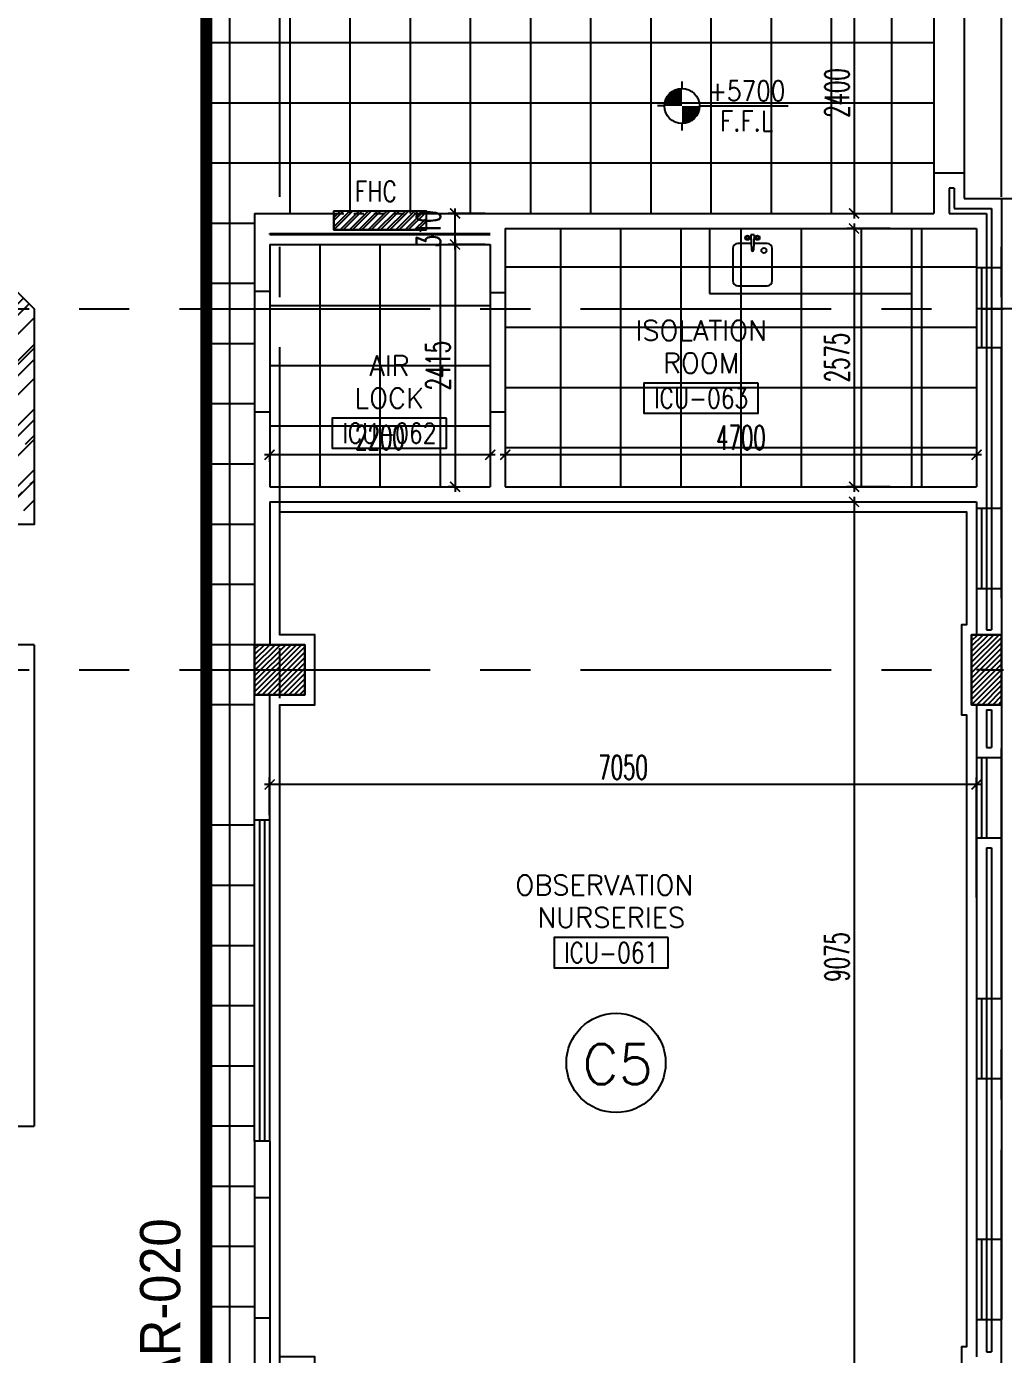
# Model space of a CAD drawing. Extents: x 276011.4 to 276105.3, y 57291.9 to 57371.4.
# Drawn here: x 276043.05 to 276052.79, y 57336.36 to 57349.6 of the extents above; entities that cross this region are included whole.
import ezdxf
from ezdxf.enums import TextEntityAlignment as Align

# ---------------------------------------------------------------- set-up
doc = ezdxf.new("R2010")
doc.units = 0
doc.header["$MEASUREMENT"] = 0
doc.header["$PDMODE"] = 34
for name, pattern in [('CENTER2', [1.125, 0.75, -0.125, 0.125, -0.125]), ('CENTERX2', [4, 2.5, -0.5, 0.5, -0.5]), ('HIDDEN', [0.375, 0.25, -0.125])]:
    doc.linetypes.add(name, pattern=pattern)
doc.layers.get('0').update_dxf_attribs({"color": 4, "linetype": 'CONTINUOUS'})
doc.layers.get('DEFPOINTS').update_dxf_attribs({"linetype": 'CONTINUOUS'})
for name, color, linetype in [('AXES', 11, 'CENTERX2'), ('CEILING', 4, 'CONTINUOUS'), ('CEILING-MARKER', 6, 'CONTINUOUS'), ('COL', 5, 'CONTINUOUS'), ('COUNTER', 7, 'CONTINUOUS'), ('DIM', 4, 'CONTINUOUS'), ('ELEV', 2, 'CONTINUOUS'), ('FHC', 6, 'CONTINUOUS'), ('HAT', 11, 'CONTINUOUS'), ('INSUL', 4, 'CONTINUOUS'), ('LEV-PL', 3, 'CONTINUOUS'), ('NON-MEDICAL', 5, 'CONTINUOUS'), ('RM-BOX', 11, 'CONTINUOUS'), ('RM-NAME', 11, 'CONTINUOUS'), ('RM-NO', 11, 'CONTINUOUS'), ('ROOF', 7, 'CONTINUOUS'), ('TXT', 2, 'CONTINUOUS'), ('TXT1', 2, 'CONTINUOUS'), ('WALL', 2, 'CONTINUOUS'), ('WIN', 3, 'CONTINUOUS')]:
    doc.layers.add(name, color=color, linetype=linetype)
doc.styles.add('ROMANS', font='ROMANS.shx', dxfattribs={"width": 0.6})
doc.styles.add('S', font='ROMANS.SHX')
doc.styles.add('TTXT', font='swisse.ttf', dxfattribs={"width": 0.6})
doc.dimstyles.new('STANDARD_IN', dxfattribs={"dimtxt": 0.24, "dimasz": 0.1, "dimexe": 0.07, "dimexo": 0.05, "dimgap": 0.05, "dimtad": 1, "dimdec": 0, "dimlfac": 1000, "dimzin": 0, "dimtxsty": 'ROMANS', "dimblk": 'ARCHTICK', "dimcen": 0.05, "dimdle": 0.05, "dimclrd": 4, "dimclre": 4, "dimclrt": 2, "dimazin": 3, "dimtfac": 1, "dimtdec": 0, "dimtmove": 0, "dimatfit": 3, "dimtolj": 1, "dimtzin": 0})

# ---------------------------------------------------------------- blocks, each defined once
blk = doc.blocks.new('*X11')
at = {"color": 0}
for p, q in [((84179, 162721), (84648, 163190)), ((84179, 162774), (84595, 163190)), ((84179, 162827), (84542, 163190)), ((84179, 162880), (84489, 163190)), ((84179, 162933), (84436, 163190)), ((84179, 162986), (84383, 163190)), ((84179, 163039), (84330, 163190)), ((84179, 163092), (84277, 163190)), ((84179, 163145), (84224, 163190)), ((84201, 162690), (84679, 163168)), ((84254, 162690), (84679, 163115)), ((84307, 162690), (84679, 163062)), ((84360, 162690), (84679, 163009)), ((84413, 162690), (84679, 162956)), ((84466, 162690), (84679, 162903)), ((84519, 162690), (84679, 162850)), ((84572, 162690), (84679, 162797)), ((84625, 162690), (84679, 162744))]:
    blk.add_line(p, q, dxfattribs=at)
blk = doc.blocks.new('COL50')
at = {"layer": 'COL'}
blk.add_lwpolyline([(-250, 250), (-250, -250), (250, -250), (250, 250)], close=True, dxfattribs=at)
blk = doc.blocks.new('RM1')
at = {"layer": 'RM-BOX'}
blk.add_lwpolyline([(570, -200), (-570, -200), (-570, -500), (570, -500)], close=True, dxfattribs=at)
at = {"layer": 'RM-NAME', "style": 'ROMANS'}
blk.add_attdef('ROOMNAME1', text='', height=200, dxfattribs=at).set_placement((0, 324), align=Align.MIDDLE)
blk = doc.blocks.new('LEV1')
at = {"layer": 'LEV-PL'}
for p, q in [((0, 245), (0, 175)), ((-175, 0), (-245, 0)), ((175, 0), (1061, 0)), ((0, -175), (0, -245))]:
    blk.add_line(p, q, dxfattribs=at)
at = {"layer": 'LEV-PL', "const_width": 175}
for points in [[(-88, 0, -0.414214), (0, 88, -1)], [(88, 0, -0.414214), (0, -88, -1)]]:
    blk.add_lwpolyline(points, format="xyb", dxfattribs=at)
at = {"layer": 'LEV-PL'}
blk.add_circle((0, 0), 175, dxfattribs=at)
at = {"layer": 'LEV-PL', "color": 4, "style": 'S', "width": 0.85}
for tag, p in [('+0000', (646, 50)), ('F.F.L.', (646, -250))]:
    blk.add_attdef(tag, text='', height=200, dxfattribs=at).set_placement(p, align=Align.CENTER)
blk = doc.blocks.new('C11')
at = {"layer": 'HAT'}
h = blk.add_hatch(dxfattribs=at)
h.set_pattern_fill('ANSI31', color=256, scale=300, style=0)
h.set_pattern_definition([(45, (-248556.182, -75061.005), (-26.5165043, 26.5165043), [])])
h.paths.add_polyline_path([(300, 700), (0, 700), (0, 350), (300, 350)])
h.paths.add_polyline_path([(300, 350), (0, 350), (0, 0), (300, 0)])
at = {"layer": 'COL'}
blk.add_lwpolyline([(300, 700), (300, 0), (0, 0), (0, 700)], close=True, dxfattribs=at)
blk = doc.blocks.new('_ARCHTICK')
at = {"color": 0, "linetype": 'BYBLOCK', "const_width": 0.15}
blk.add_lwpolyline([(-0.5, -0.5), (0.5, 0.5)], dxfattribs=at)
blk = doc.blocks.new('*D258')
at = {"layer": 'DEFPOINTS', "color": 0, "linetype": 'BYBLOCK', "ltscale": 0.3}
for p in [(276051.146, 57350.133), (276051.146, 57347.733), (276051.303, 57347.733)]:
    blk.add_point(p, dxfattribs=at)
at = {"layer": 'DIM', "color": 4, "linetype": 'BYBLOCK', "ltscale": 0.3}
for p, q in [((276051.303, 57350.183), (276051.303, 57347.683)), ((276051.196, 57350.133), (276051.373, 57350.133)), ((276051.196, 57347.733), (276051.373, 57347.733))]:
    blk.add_line(p, q, dxfattribs=at)
at = {"layer": 'DIM', "color": 4, "linetype": 'BYBLOCK', "ltscale": 0.3, "xscale": 0.1, "yscale": 0.1, "zscale": 0.1}
for p, rotation in [((276051.303, 57350.133), 90), ((276051.303, 57347.733), 270)]:
    blk.add_blockref('_ARCHTICK', p, dxfattribs=dict(at, rotation=rotation))
at = {"layer": 'DIM', "color": 2, "linetype": 'BYBLOCK', "ltscale": 0.3, "insert": (276051.133, 57348.933), "char_height": 0.24, "attachment_point": 5, "rotation": 90, "style": 'ROMANS'}
blk.add_mtext('\\A1;2400', dxfattribs=at)
blk = doc.blocks.new('*D257')
at = {"layer": 'DEFPOINTS', "color": 0, "linetype": 'BYBLOCK', "ltscale": 0.3}
for p in [(276051.715, 57347.583), (276051.303, 57345.008), (276051.715, 57345.008)]:
    blk.add_point(p, dxfattribs=at)
at = {"layer": 'DIM', "color": 4, "linetype": 'BYBLOCK', "ltscale": 0.3}
for p, q in [((276051.665, 57347.583), (276051.233, 57347.583)), ((276051.303, 57347.633), (276051.303, 57344.958)), ((276051.665, 57345.008), (276051.233, 57345.008))]:
    blk.add_line(p, q, dxfattribs=at)
at = {"layer": 'DIM', "color": 4, "linetype": 'BYBLOCK', "ltscale": 0.3, "xscale": 0.1, "yscale": 0.1, "zscale": 0.1}
for p, rotation in [((276051.303, 57347.583), 90), ((276051.303, 57345.008), 270)]:
    blk.add_blockref('_ARCHTICK', p, dxfattribs=dict(at, rotation=rotation))
at = {"layer": 'DIM', "color": 2, "linetype": 'BYBLOCK', "ltscale": 0.3, "insert": (276051.133, 57346.295), "char_height": 0.24, "attachment_point": 5, "rotation": 90, "style": 'ROMANS'}
blk.add_mtext('\\A1;2575', dxfattribs=at)
blk = doc.blocks.new('*D256')
at = {"layer": 'DEFPOINTS', "color": 0, "linetype": 'BYBLOCK', "ltscale": 0.3}
for p in [(276052.525, 57346.229), (276047.825, 57345.512), (276047.825, 57345.327)]:
    blk.add_point(p, dxfattribs=at)
at = {"layer": 'DIM', "color": 4, "linetype": 'BYBLOCK', "ltscale": 0.3}
for p, q in [((276052.525, 57346.179), (276052.525, 57345.257)), ((276047.825, 57345.462), (276047.825, 57345.257)), ((276052.575, 57345.327), (276047.775, 57345.327))]:
    blk.add_line(p, q, dxfattribs=at)
at = {"layer": 'DIM', "color": 4, "linetype": 'BYBLOCK', "ltscale": 0.3, "xscale": 0.1, "yscale": 0.1, "zscale": 0.1, "rotation": 180}
blk.add_blockref('_ARCHTICK', (276047.825, 57345.327), dxfattribs=at)
at = {"layer": 'DIM', "color": 4, "linetype": 'BYBLOCK', "ltscale": 0.3, "xscale": 0.1, "yscale": 0.1, "zscale": 0.1}
blk.add_blockref('_ARCHTICK', (276052.525, 57345.327), dxfattribs=at)
at = {"layer": 'DIM', "color": 2, "linetype": 'BYBLOCK', "ltscale": 0.3, "insert": (276050.175, 57345.497), "char_height": 0.24, "attachment_point": 5, "style": 'ROMANS'}
blk.add_mtext('\\A1;4700', dxfattribs=at)
blk = doc.blocks.new('*D255')
at = {"layer": 'DEFPOINTS', "color": 0, "linetype": 'BYBLOCK', "ltscale": 0.3}
for p in [(276045.475, 57345.377), (276045.475, 57345.327), (276047.675, 57345.377)]:
    blk.add_point(p, dxfattribs=at)
at = {"layer": 'DIM', "color": 4, "linetype": 'BYBLOCK', "ltscale": 0.3}
for p, q in [((276047.725, 57345.327), (276045.425, 57345.327)), ((276045.475, 57345.327), (276045.475, 57345.257)), ((276047.675, 57345.327), (276047.675, 57345.257))]:
    blk.add_line(p, q, dxfattribs=at)
at = {"layer": 'DIM', "color": 4, "linetype": 'BYBLOCK', "ltscale": 0.3, "xscale": 0.1, "yscale": 0.1, "zscale": 0.1, "rotation": 180}
blk.add_blockref('_ARCHTICK', (276045.475, 57345.327), dxfattribs=at)
at = {"layer": 'DIM', "color": 4, "linetype": 'BYBLOCK', "ltscale": 0.3, "xscale": 0.1, "yscale": 0.1, "zscale": 0.1}
blk.add_blockref('_ARCHTICK', (276047.675, 57345.327), dxfattribs=at)
at = {"layer": 'DIM', "color": 2, "linetype": 'BYBLOCK', "ltscale": 0.3, "insert": (276046.575, 57345.497), "char_height": 0.24, "attachment_point": 5, "style": 'ROMANS'}
blk.add_mtext('\\A1;2200', dxfattribs=at)
blk = doc.blocks.new('*D254')
at = {"layer": 'DEFPOINTS', "color": 0, "linetype": 'BYBLOCK', "ltscale": 0.3}
for p in [(276047.367, 57347.423), (276047.324, 57345.008), (276047.367, 57345.008)]:
    blk.add_point(p, dxfattribs=at)
at = {"layer": 'DIM', "color": 4, "linetype": 'BYBLOCK', "ltscale": 0.3}
for p, q in [((276047.317, 57347.423), (276047.254, 57347.423)), ((276047.324, 57347.473), (276047.324, 57344.958)), ((276047.317, 57345.008), (276047.254, 57345.008))]:
    blk.add_line(p, q, dxfattribs=at)
at = {"layer": 'DIM', "color": 4, "linetype": 'BYBLOCK', "ltscale": 0.3, "xscale": 0.1, "yscale": 0.1, "zscale": 0.1}
for p, rotation in [((276047.324, 57347.423), 90), ((276047.324, 57345.008), 270)]:
    blk.add_blockref('_ARCHTICK', p, dxfattribs=dict(at, rotation=rotation))
at = {"layer": 'DIM', "color": 2, "linetype": 'BYBLOCK', "ltscale": 0.3, "insert": (276047.154, 57346.215), "char_height": 0.24, "attachment_point": 5, "rotation": 90, "style": 'ROMANS'}
blk.add_mtext('\\A1;2415', dxfattribs=at)
blk = doc.blocks.new('*D253')
at = {"layer": 'DEFPOINTS', "color": 0, "linetype": 'BYBLOCK', "ltscale": 0.3}
for p in [(276047.324, 57347.733), (276047.675, 57347.733), (276047.675, 57347.423)]:
    blk.add_point(p, dxfattribs=at)
at = {"layer": 'DIM', "color": 4, "linetype": 'BYBLOCK', "ltscale": 0.3}
for p, q in [((276047.324, 57347.373), (276047.324, 57347.783)), ((276047.625, 57347.733), (276047.254, 57347.733)), ((276047.625, 57347.423), (276047.254, 57347.423))]:
    blk.add_line(p, q, dxfattribs=at)
at = {"layer": 'DIM', "color": 4, "linetype": 'BYBLOCK', "ltscale": 0.3, "xscale": 0.1, "yscale": 0.1, "zscale": 0.1}
for p, rotation in [((276047.324, 57347.733), 90), ((276047.324, 57347.423), 270)]:
    blk.add_blockref('_ARCHTICK', p, dxfattribs=dict(at, rotation=rotation))
at = {"layer": 'DIM', "color": 2, "linetype": 'BYBLOCK', "ltscale": 0.3, "insert": (276047.059, 57347.578), "char_height": 0.24, "attachment_point": 5, "rotation": 90, "style": 'ROMANS'}
blk.add_mtext('\\A1;310', dxfattribs=at)
blk = doc.blocks.new('*D251')
at = {"layer": 'DEFPOINTS', "color": 0, "linetype": 'BYBLOCK', "ltscale": 0.3}
for p in [(276050.553, 57344.858), (276050.299, 57335.783), (276051.303, 57335.783)]:
    blk.add_point(p, dxfattribs=at)
at = {"layer": 'DIM', "color": 4, "linetype": 'BYBLOCK', "ltscale": 0.3}
for p, q in [((276051.303, 57344.908), (276051.303, 57335.733)), ((276050.603, 57344.858), (276051.373, 57344.858)), ((276050.349, 57335.783), (276051.373, 57335.783))]:
    blk.add_line(p, q, dxfattribs=at)
at = {"layer": 'DIM', "color": 4, "linetype": 'BYBLOCK', "ltscale": 0.3, "xscale": 0.1, "yscale": 0.1, "zscale": 0.1}
for p, rotation in [((276051.303, 57344.858), 90), ((276051.303, 57335.783), 270)]:
    blk.add_blockref('_ARCHTICK', p, dxfattribs=dict(at, rotation=rotation))
at = {"layer": 'DIM', "color": 2, "linetype": 'BYBLOCK', "ltscale": 0.3, "insert": (276051.133, 57340.32), "char_height": 0.24, "attachment_point": 5, "rotation": 90, "style": 'ROMANS'}
blk.add_mtext('\\A1;9075', dxfattribs=at)
blk = doc.blocks.new('*D250')
at = {"layer": 'DEFPOINTS', "color": 0, "linetype": 'BYBLOCK', "ltscale": 0.3}
for p in [(276045.475, 57342.04), (276045.475, 57341.683), (276052.525, 57340.864)]:
    blk.add_point(p, dxfattribs=at)
at = {"layer": 'DIM', "color": 4, "linetype": 'BYBLOCK', "ltscale": 0.3}
for p, q in [((276045.475, 57341.733), (276045.475, 57342.11)), ((276052.525, 57340.914), (276052.525, 57342.11)), ((276052.575, 57342.04), (276045.425, 57342.04))]:
    blk.add_line(p, q, dxfattribs=at)
at = {"layer": 'DIM', "color": 4, "linetype": 'BYBLOCK', "ltscale": 0.3, "xscale": 0.1, "yscale": 0.1, "zscale": 0.1, "rotation": 180}
blk.add_blockref('_ARCHTICK', (276045.475, 57342.04), dxfattribs=at)
at = {"layer": 'DIM', "color": 4, "linetype": 'BYBLOCK', "ltscale": 0.3, "xscale": 0.1, "yscale": 0.1, "zscale": 0.1}
blk.add_blockref('_ARCHTICK', (276052.525, 57342.04), dxfattribs=at)
at = {"layer": 'DIM', "color": 2, "linetype": 'BYBLOCK', "ltscale": 0.3, "insert": (276049, 57342.21), "char_height": 0.24, "attachment_point": 5, "style": 'ROMANS'}
blk.add_mtext('\\A1;7050', dxfattribs=at)

msp = doc.modelspace()

# ---------------------------------------------------------------- hatches: boundary and pattern name
at = {"layer": 'COUNTER', "linetype": 'BYBLOCK'}
h = msp.add_hatch(dxfattribs=at)
h.set_pattern_fill('AR-RROOF', color=11, scale=0.32, angle=45, style=0)
h.paths.add_polyline_path([(276042.1755, 57347.7329), (276040.4255, 57347.7329), (276040.4255, 57347.1329), (276041.9255, 57347.1329), (276042.5255, 57346.5329), (276042.5255, 57344.6329), (276043.1255, 57344.6329), (276043.1255, 57346.7829)])
at = {"layer": 'FHC', "linetype": 'BYBLOCK', "ltscale": 0.3}
h = msp.add_hatch(dxfattribs=at)
h.set_pattern_fill('ANSI32', color=11, scale=0.175, style=0)
h.set_pattern_definition([(45, (275813.919317, 57316.51692), (-0.046403883, 0.046403883), []), (45, (275813.95025, 57316.51692), (-0.046403883, 0.046403883), [])])
h.paths.add_polyline_path([(276047.0355, 57347.5679), (276047.0355, 57347.7579), (276046.1155, 57347.7579), (276046.1155, 57347.5679)])
h.paths.add_polyline_path([(276045.9029, 57347.1468), (276045.9029, 57347.5676), (276046.1654, 57347.5676), (276046.1654, 57347.1468)], flags=9)

# ---------------------------------------------------------------- linework, layer by layer
at = {"layer": 'AXES'}
for p, q in [((276052.7755, 57291.8986), (276052.7755, 57370.3613)), ((276045.5755, 57291.8986), (276045.5755, 57352.4829)), ((276036.5755, 57346.7829), (276052.7922, 57346.7829)), ((276094.8155, 57346.7829), (276052.5255, 57346.7829)), ((276036.5755, 57343.1829), (276052.7955, 57343.1829)), ((276104.6155, 57343.1829), (276052.5255, 57343.1829))]:
    msp.add_line(p, q, dxfattribs=at)
at = {"layer": 'CEILING', "linetype": 'BYBLOCK', "ltscale": 0.3}
for p, q in [((276045.0755, 57350.1329), (276045.0755, 57338.6329)), ((276045.6755, 57350.1329), (276045.6755, 57347.7329)), ((276046.2755, 57350.1329), (276046.2755, 57347.7329)), ((276046.8755, 57350.1329), (276046.8755, 57347.7329)), ((276047.4755, 57350.1329), (276047.4755, 57347.7329)), ((276048.0755, 57350.1329), (276048.0755, 57347.7329)), ((276048.6755, 57350.1329), (276048.6755, 57347.7329)), ((276049.2755, 57350.1329), (276049.2755, 57347.7329)), ((276049.8755, 57350.1329), (276049.8755, 57347.7329)), ((276050.4755, 57350.1329), (276050.4755, 57347.7329)), ((276051.0755, 57350.1329), (276051.0755, 57347.7329)), ((276051.6755, 57350.1329), (276051.6755, 57347.7329)), ((276052.1005, 57349.4329), (276044.8447, 57349.4329)), ((276052.1005, 57348.8329), (276044.8447, 57348.8329)), ((276052.1005, 57348.2329), (276044.8447, 57348.2329)), ((276045.3255, 57347.6329), (276044.8447, 57347.6329)), ((276048.3755, 57347.5829), (276048.3755, 57345.0079)), ((276048.9755, 57347.5829), (276048.9755, 57345.0079)), ((276049.5755, 57347.5829), (276049.5755, 57345.0079)), ((276050.1755, 57347.5829), (276050.1755, 57345.0079)), ((276050.7755, 57347.5829), (276050.7755, 57345.0079)), ((276051.3755, 57347.5829), (276051.3755, 57345.0079)), ((276051.9755, 57347.5829), (276051.9755, 57345.0079)), ((276045.9755, 57347.4229), (276045.9755, 57345.0079)), ((276046.5755, 57347.4229), (276046.5755, 57345.0079)), ((276047.1755, 57347.4229), (276047.1755, 57345.0079)), ((276052.5255, 57347.1954), (276047.8255, 57347.1954)), ((276045.3255, 57347.0329), (276044.8447, 57347.0329)), ((276045.4755, 57346.8154), (276047.6755, 57346.8154)), ((276052.5255, 57346.5954), (276047.8255, 57346.5954)), ((276045.3255, 57346.4329), (276044.8447, 57346.4329)), ((276045.4755, 57346.2154), (276047.6755, 57346.2154)), ((276052.5255, 57345.9954), (276047.8255, 57345.9954)), ((276045.3255, 57345.8329), (276044.8447, 57345.8329)), ((276045.4755, 57345.6154), (276047.6755, 57345.6154)), ((276052.5255, 57345.3954), (276047.8255, 57345.3954)), ((276045.3255, 57345.2329), (276044.8447, 57345.2329)), ((276045.3255, 57344.6329), (276044.8447, 57344.6329)), ((276045.3255, 57344.0329), (276044.8447, 57344.0329)), ((276045.3255, 57343.4329), (276044.8447, 57343.4329)), ((276045.3255, 57342.8329), (276044.8447, 57342.8329)), ((276045.3255, 57341.6329), (276044.8447, 57341.6329)), ((276045.3255, 57341.0329), (276044.8447, 57341.0329)), ((276045.3255, 57341.0329), (276044.8447, 57341.0329)), ((276045.3255, 57340.4329), (276044.8447, 57340.4329)), ((276045.3255, 57339.8329), (276044.8447, 57339.8329)), ((276045.3255, 57339.2329), (276044.8447, 57339.2329)), ((276045.3255, 57338.6329), (276044.8447, 57338.6329)), ((276045.3255, 57338.6329), (276044.8447, 57338.6329)), ((276045.0755, 57338.6329), (276045.0755, 57333.3329)), ((276045.3255, 57338.0329), (276044.8447, 57338.0329)), ((276045.3255, 57337.4329), (276044.8447, 57337.4329)), ((276045.3255, 57336.8329), (276044.8447, 57336.8329))]:
    msp.add_line(p, q, dxfattribs=at)
msp.add_lwpolyline([(276045.5755, 57344.7579), (276052.4255, 57344.7579), (276052.4255, 57343.6329), (276052.3755, 57343.6329), (276052.3755, 57342.7329), (276052.4255, 57342.7329), (276052.4255, 57336.4329), (276052.3755, 57336.4329), (276052.3755, 57335.8829), (276048.8255, 57335.8829), (276048.8255, 57335.9829), (276045.9255, 57335.9829), (276045.9255, 57336.3329), (276045.5755, 57336.3329), (276045.5755, 57342.8329), (276045.9255, 57342.8329), (276045.9255, 57343.5329), (276045.5755, 57343.5329)], close=True, dxfattribs=at)
at = {"layer": 'CEILING-MARKER', "color": 2}
msp.add_circle((276048.9293, 57339.264), 0.4949, dxfattribs=at)
at = {"layer": 'COUNTER', "linetype": 'BYBLOCK'}
msp.add_lwpolyline([(276042.5255, 57344.6329), (276042.5255, 57346.5329), (276041.9255, 57347.1329), (276040.4255, 57347.1329), (276040.4255, 57347.7329), (276042.1755, 57347.7329), (276043.1255, 57346.7829), (276043.1255, 57344.6329)], close=True, dxfattribs=at)
at = {"layer": 'ELEV', "linetype": 'CENTER2', "const_width": 0.12}
msp.add_lwpolyline([(276044.8447, 57297.9261), (276044.8447, 57361.7643)], dxfattribs=at)
at = {"layer": 'FHC', "color": 250, "linetype": 'HIDDEN', "ltscale": 0.25}
msp.add_line((276046.1155, 57347.7329), (276047.0355, 57347.7329), dxfattribs=at)
at = {"layer": 'FHC', "linetype": 'BYBLOCK', "ltscale": 0.3}
msp.add_lwpolyline([(276046.1155, 57347.7579), (276047.0355, 57347.7579), (276047.0355, 57347.5679), (276046.1155, 57347.5679)], close=True, dxfattribs=at)
at = {"layer": 'INSUL'}
for p, q in [((276052.2505, 57347.9829), (276052.2505, 57347.7329)), ((276052.3005, 57347.9829), (276052.2505, 57347.9829)), ((276052.3005, 57347.9829), (276052.3005, 57347.7829)), ((276052.3005, 57347.7829), (276052.6755, 57347.7829)), ((276052.6755, 57347.7829), (276052.6755, 57343.5829)), ((276052.2505, 57347.7329), (276052.6255, 57347.7329)), ((276052.6255, 57347.7329), (276052.6255, 57343.5829)), ((276052.6255, 57343.5829), (276052.6755, 57343.5829)), ((276052.6255, 57342.7829), (276052.6755, 57342.7829)), ((276052.6255, 57342.7829), (276052.6255, 57342.4079)), ((276052.6755, 57342.7829), (276052.6755, 57342.4079)), ((276052.6255, 57342.4079), (276052.6755, 57342.4079)), ((276052.6255, 57341.4079), (276052.6755, 57341.4079)), ((276052.6255, 57341.4079), (276052.6255, 57336.3829)), ((276052.6755, 57341.4079), (276052.6755, 57336.3829)), ((276052.6255, 57336.3829), (276052.6755, 57336.3829))]:
    msp.add_line(p, q, dxfattribs=at)
at = {"layer": 'NON-MEDICAL'}
for p, q in [((276049.8617, 57347.5848), (276049.8617, 57346.9348)), ((276050.2744, 57347.5206), (276050.2804, 57347.3653)), ((276050.3065, 57347.5206), (276050.2744, 57347.5206)), ((276050.3065, 57347.5206), (276050.3004, 57347.3653)), ((276051.8755, 57347.5848), (276051.8755, 57345.0098)), ((276051.8755, 57347.5848), (276051.8755, 57346.9348)), ((276050.0941, 57347.3825), (276050.0941, 57347.0614)), ((276050.2804, 57347.4324), (276050.144, 57347.4324)), ((276050.4369, 57347.4324), (276050.3004, 57347.4324)), ((276050.4868, 57347.0614), (276050.4868, 57347.3825)), ((276050.144, 57347.0115), (276050.4369, 57347.0115)), ((276049.8617, 57346.9348), (276051.8755, 57346.9348))]:
    msp.add_line(p, q, dxfattribs=at)
for centre, radius in [((276050.2407, 57347.4895), 0.0217), ((276050.3402, 57347.4895), 0.0217), ((276050.2407, 57347.4895), 0.014), ((276050.3402, 57347.4895), 0.014), ((276050.4049, 57347.3629), 0.0255)]:
    msp.add_circle(centre, radius, dxfattribs=at)
for centre, radius, start, end in [((276050.144, 57347.3825), 0.0499, 90, 180), ((276050.4369, 57347.3825), 0.0499, 0, 90), ((276050.2904, 57347.3653), 0.00997, 180, 0), ((276050.144, 57347.0614), 0.0499, 180, 270), ((276050.4369, 57347.0614), 0.0499, 270, 0)]:
    msp.add_arc(centre, radius, start, end, dxfattribs=at)
at = {"layer": 'ROOF'}
msp.add_line((276052.7755, 57347.8829), (276062.3955, 57347.8829), dxfattribs=at)
at = {"layer": 'WALL'}
for p, q in [((276052.1005, 57349.7829), (276052.1005, 57347.7329)), ((276052.4005, 57349.7829), (276052.4005, 57347.8829)), ((276052.4005, 57348.1329), (276052.1005, 57348.1329)), ((276052.4005, 57347.8829), (276052.7755, 57347.8829)), ((276045.9034, 57347.7329), (276046.1155, 57347.7329)), ((276046.1155, 57347.7284), (276046.1155, 57347.5679)), ((276047.0355, 57347.7284), (276047.0355, 57347.5679)), ((276046.1155, 57347.5679), (276047.0355, 57347.5679)), ((276045.3255, 57344.8579), (276045.3255, 57343.4329)), ((276045.4755, 57344.8579), (276045.4755, 57343.4329)), ((276043.1255, 57343.4329), (276043.1255, 57338.6329)), ((276045.3255, 57341.6829), (276045.3255, 57342.9329)), ((276045.4755, 57341.6829), (276045.4755, 57342.9329)), ((276045.4755, 57341.6829), (276045.3255, 57341.6829)), ((276034.8755, 57338.6329), (276043.1255, 57338.6329))]:
    msp.add_line(p, q, dxfattribs=at)
at = {"layer": 'WALL', "linetype": 'BYBLOCK'}
for p, q in [((276052.7755, 57347.8829), (276052.7755, 57347.195)), ((276045.3255, 57347.7329), (276045.3255, 57346.9554)), ((276045.3255, 57347.7329), (276046.1155, 57347.7329)), ((276047.0355, 57347.7329), (276052.1005, 57347.7329)), ((276045.4755, 57347.5329), (276047.6755, 57347.5329)), ((276045.4755, 57347.5229), (276045.4755, 57347.5329)), ((276045.4755, 57347.5229), (276047.6755, 57347.5229)), ((276047.8255, 57347.5829), (276047.8255, 57346.9454)), ((276047.8255, 57347.5829), (276052.5255, 57347.5829)), ((276052.5255, 57347.5829), (276052.5255, 57347.195)), ((276045.4755, 57347.4229), (276045.4755, 57346.9554)), ((276045.4755, 57347.4229), (276047.6755, 57347.4229)), ((276047.6755, 57347.4229), (276047.6755, 57346.9454)), ((276052.5255, 57347.195), (276052.7755, 57347.195)), ((276045.3255, 57346.9554), (276045.3255, 57344.8579)), ((276045.4755, 57346.9554), (276045.3255, 57346.9554)), ((276045.4755, 57346.9554), (276045.4755, 57345.0079)), ((276047.6755, 57346.9454), (276047.8255, 57346.9454)), ((276047.6755, 57346.9454), (276047.6755, 57345.0079)), ((276047.8255, 57346.9454), (276047.8255, 57345.0079)), ((276052.5255, 57346.395), (276052.7755, 57346.395)), ((276052.5255, 57346.395), (276052.5255, 57345.0079)), ((276052.7755, 57346.395), (276052.7755, 57344.795)), ((276045.3255, 57345.7554), (276045.4755, 57345.7554)), ((276047.6755, 57345.7554), (276047.8255, 57345.7554)), ((276045.4755, 57345.0079), (276047.6755, 57345.0079)), ((276047.8255, 57345.0079), (276052.5255, 57345.0079)), ((276045.4755, 57344.8579), (276052.5255, 57344.8579)), ((276052.5255, 57344.8579), (276052.5255, 57344.795)), ((276052.5255, 57344.795), (276052.7755, 57344.795)), ((276052.5255, 57343.995), (276052.7755, 57343.995)), ((276052.5255, 57343.995), (276052.5255, 57343.5329)), ((276052.7755, 57343.995), (276052.7755, 57342.3079)), ((276043.1255, 57343.4329), (276042.8255, 57343.4329)), ((276045.3255, 57343.4329), (276045.3255, 57342.9329)), ((276045.4755, 57343.4329), (276045.4755, 57343.4325)), ((276052.5255, 57342.8329), (276052.5255, 57342.3079)), ((276052.5255, 57342.3079), (276052.7755, 57342.3079)), ((276052.5255, 57341.5079), (276052.5255, 57339.9079)), ((276052.5255, 57341.5079), (276052.7755, 57341.5079)), ((276052.7755, 57341.5079), (276052.7755, 57339.9079)), ((276052.5255, 57339.9079), (276052.7755, 57339.9079)), ((276052.5255, 57339.1079), (276052.7755, 57339.1079)), ((276052.5255, 57339.1079), (276052.5255, 57337.5079)), ((276052.7755, 57339.1079), (276052.7755, 57337.5079)), ((276045.4755, 57338.4829), (276045.3255, 57338.4829)), ((276045.3255, 57338.4829), (276045.3255, 57337.9204)), ((276045.4755, 57338.4829), (276045.4755, 57337.9204)), ((276045.4755, 57337.9204), (276045.3255, 57337.9204)), ((276045.3255, 57337.9204), (276045.3255, 57335.7329)), ((276045.4755, 57337.9204), (276045.4755, 57336.2329)), ((276052.5255, 57337.5079), (276052.7755, 57337.5079)), ((276045.4755, 57336.7204), (276045.3255, 57336.7204)), ((276052.5255, 57336.7079), (276052.7755, 57336.7079)), ((276052.5255, 57336.7079), (276052.5255, 57336.3329))]:
    msp.add_line(p, q, dxfattribs=at)
at = {"layer": 'WALL', "linetype": 'BYBLOCK', "ltscale": 0.3}
for points in [[(276045.8255, 57342.9329), (276045.3255, 57342.9329), (276045.3255, 57343.4329), (276045.8255, 57343.4329)], [(276052.4755, 57342.8329), (276052.7755, 57342.8329), (276052.7755, 57343.5329), (276052.4755, 57343.5329)]]:
    msp.add_lwpolyline(points, close=True, dxfattribs=at)
at = {"layer": 'WIN'}
for p, q in [((276052.5255, 57347.195), (276052.5255, 57346.395)), ((276052.5755, 57347.195), (276052.5755, 57346.395)), ((276052.6255, 57347.195), (276052.6255, 57346.395)), ((276052.7755, 57347.195), (276052.7755, 57346.395)), ((276052.5255, 57344.795), (276052.5255, 57343.995)), ((276052.5755, 57344.795), (276052.5755, 57343.995)), ((276052.6255, 57344.795), (276052.6255, 57343.995)), ((276052.7755, 57344.795), (276052.7755, 57343.995)), ((276052.5255, 57342.3079), (276052.5255, 57341.5079)), ((276052.5755, 57342.3079), (276052.5755, 57341.5079)), ((276052.6255, 57342.3079), (276052.6255, 57341.5079)), ((276052.7755, 57342.3079), (276052.7755, 57341.5079)), ((276052.5255, 57339.9079), (276052.5255, 57339.1079)), ((276052.5755, 57339.9079), (276052.5755, 57339.1079)), ((276052.6255, 57339.9079), (276052.6255, 57339.1079)), ((276052.7755, 57339.9079), (276052.7755, 57339.1079)), ((276052.5255, 57337.5079), (276052.5255, 57336.7079)), ((276052.5755, 57337.5079), (276052.5755, 57336.7079)), ((276052.6255, 57337.5079), (276052.6255, 57336.7079)), ((276052.7755, 57337.5079), (276052.7755, 57336.7079))]:
    msp.add_line(p, q, dxfattribs=at)
at = {"layer": 'WIN', "linetype": 'BYBLOCK'}
for p, q in [((276045.3255, 57338.4829), (276045.3255, 57341.6829)), ((276045.3755, 57338.4829), (276045.3755, 57341.6829)), ((276045.4255, 57338.4829), (276045.4255, 57341.6829)), ((276045.4755, 57338.4829), (276045.4755, 57341.6829))]:
    msp.add_line(p, q, dxfattribs=at)

# ---------------------------------------------------------------- block references
at = {"layer": 'COL', "xscale": 0.001, "yscale": 0.001, "zscale": 0.001}
msp.add_blockref('COL50', (276045.5755, 57343.1829), dxfattribs=at)
at = {"layer": 'COL', "linetype": 'BYBLOCK', "xscale": 0.001, "yscale": 0.001, "zscale": 0.001}
msp.add_blockref('C11', (276052.4755, 57342.8329), dxfattribs=at)
at = {"layer": 'HAT', "xscale": 0.001, "yscale": 0.001, "zscale": 0.001}
msp.add_blockref('*X11', (275961.1463, 57180.2432), dxfattribs=at)
at = {"layer": 'LEV-PL', "xscale": 0.001, "yscale": 0.001, "zscale": 0.001}
msp.add_blockref('LEV1', (276049.5866, 57348.8041), dxfattribs=at).add_auto_attribs({'F.F.L.': 'F.F.L', '+0000': '+5700'})
at = {"layer": 'RM-NAME'}
ref = msp.add_blockref('RM1', (276049.7784, 57346.241), dxfattribs=dict(at, xscale=0.001, yscale=0.001, zscale=0.001))
ref.add_attrib('ROOMNO', 'ICU-063', dxfattribs={"layer": 'RM-NO', "height": 0.2, "style": 'ROMANS', "width": 0.8}).set_placement((276049.7784, 57345.891), align=Align.MIDDLE)
ref.add_attrib('ROOMNAME2', 'ROOM', dxfattribs={"height": 0.2, "style": 'ROMANS'}).set_placement((276049.7784, 57346.241), align=Align.MIDDLE)
ref.add_attrib('ROOMNAME1', 'ISOLATION', dxfattribs={"height": 0.2, "style": 'ROMANS'}).set_placement((276049.7784, 57346.5648), align=Align.MIDDLE)
ref = msp.add_blockref('RM1', (276046.6688, 57345.8912), dxfattribs=dict(at, xscale=0.001, yscale=0.001, zscale=0.001))
ref.add_attrib('ROOMNO', 'ICU-062', dxfattribs={"layer": 'RM-NO', "height": 0.2, "style": 'ROMANS', "width": 0.8}).set_placement((276046.6688, 57345.5412), align=Align.MIDDLE)
ref.add_attrib('ROOMNAME2', 'LOCK', dxfattribs={"height": 0.2, "style": 'ROMANS'}).set_placement((276046.6688, 57345.8912), align=Align.MIDDLE)
ref.add_attrib('ROOMNAME1', 'AIR', dxfattribs={"height": 0.2, "style": 'ROMANS'}).set_placement((276046.6688, 57346.215), align=Align.MIDDLE)
ref = msp.add_blockref('RM1', (276048.8811, 57340.713), dxfattribs=dict(at, xscale=0.001, yscale=0.001, zscale=0.001))
ref.add_attrib('ROOMNO', 'ICU-061', dxfattribs={"layer": 'RM-NO', "height": 0.2, "style": 'ROMANS', "width": 0.8}).set_placement((276048.8811, 57340.363), align=Align.MIDDLE)
ref.add_attrib('ROOMNAME2', 'NURSERIES', dxfattribs={"height": 0.2, "style": 'ROMANS'}).set_placement((276048.8811, 57340.713), align=Align.MIDDLE)
ref.add_attrib('ROOMNAME1', ' OBSERVATION  ', dxfattribs={"height": 0.2, "style": 'ROMANS'}).set_placement((276048.8811, 57341.0368), align=Align.MIDDLE)

# ---------------------------------------------------------------- texts
at = {"layer": 'FHC', "color": 2, "style": 'ROMANS', "width": 0.8}
msp.add_text('FHC', height=0.2, dxfattribs=at).set_placement((276046.3251, 57347.8526))
at = {"layer": 'TXT', "color": 6, "style": 'ROMANS'}
msp.add_text('C5', height=0.4, dxfattribs=at).set_placement((276048.5949, 57339.0515))
at = {"layer": 'TXT1', "color": 6, "style": 'TTXT', "width": 0.9}
msp.add_text('CONTINUATION MATCHLINE TO DRWG.NO MH-AR-020 ', height=0.401182, rotation=90, dxfattribs=at).set_placement((276044.5834, 57324.5445))

# ---------------------------------------------------------------- dimensions: what is measured, and where the dimension line sits
at = {"layer": 'DIM', "linetype": 'BYBLOCK', "ltscale": 0.3}
for base, p1, p2, picture, middle in [((276051.3032, 57347.7329), (276051.1456, 57350.1329), (276051.1456, 57347.7329), '*D258', (276051.1332, 57348.9329)), ((276047.3236, 57347.7329), (276047.6755, 57347.4229), (276047.6755, 57347.7329), '*D253', (276047.0586, 57347.5779)), ((276051.3032, 57345.0079), (276051.7152, 57347.5829), (276051.7152, 57345.0079), '*D257', (276051.1332, 57346.2954)), ((276047.3236, 57345.0079), (276047.367, 57347.4229), (276047.367, 57345.0079), '*D254', (276047.1536, 57346.2154)), ((276051.3032, 57335.7829), (276050.5527, 57344.8579), (276050.2986, 57335.7829), '*D251', (276051.1332, 57340.3204))]:
    dim = msp.add_linear_dim(base=base, p1=p1, p2=p2, angle=90, dimstyle='STANDARD_IN', dxfattribs=at)
    dim.commit()
    dim.dimension.update_dxf_attribs({"geometry": picture, "text_midpoint": middle})
for base, p1, p2, picture, middle in [((276047.8255, 57345.3275), (276052.5255, 57346.229), (276047.8255, 57345.5121), '*D256', (276050.1755, 57345.4975)), ((276045.4755, 57345.3275), (276047.6755, 57345.3767), (276045.4755, 57345.3767), '*D255', (276046.5755, 57345.4975)), ((276045.4755, 57342.0396), (276052.5255, 57340.864), (276045.4755, 57341.6829), '*D250', (276049.0005, 57342.2096))]:
    dim = msp.add_linear_dim(base=base, p1=p1, p2=p2, dimstyle='STANDARD_IN', dxfattribs=at)
    dim.commit()
    dim.dimension.update_dxf_attribs({"geometry": picture, "text_midpoint": middle})

doc.saveas('drawing.dxf')
